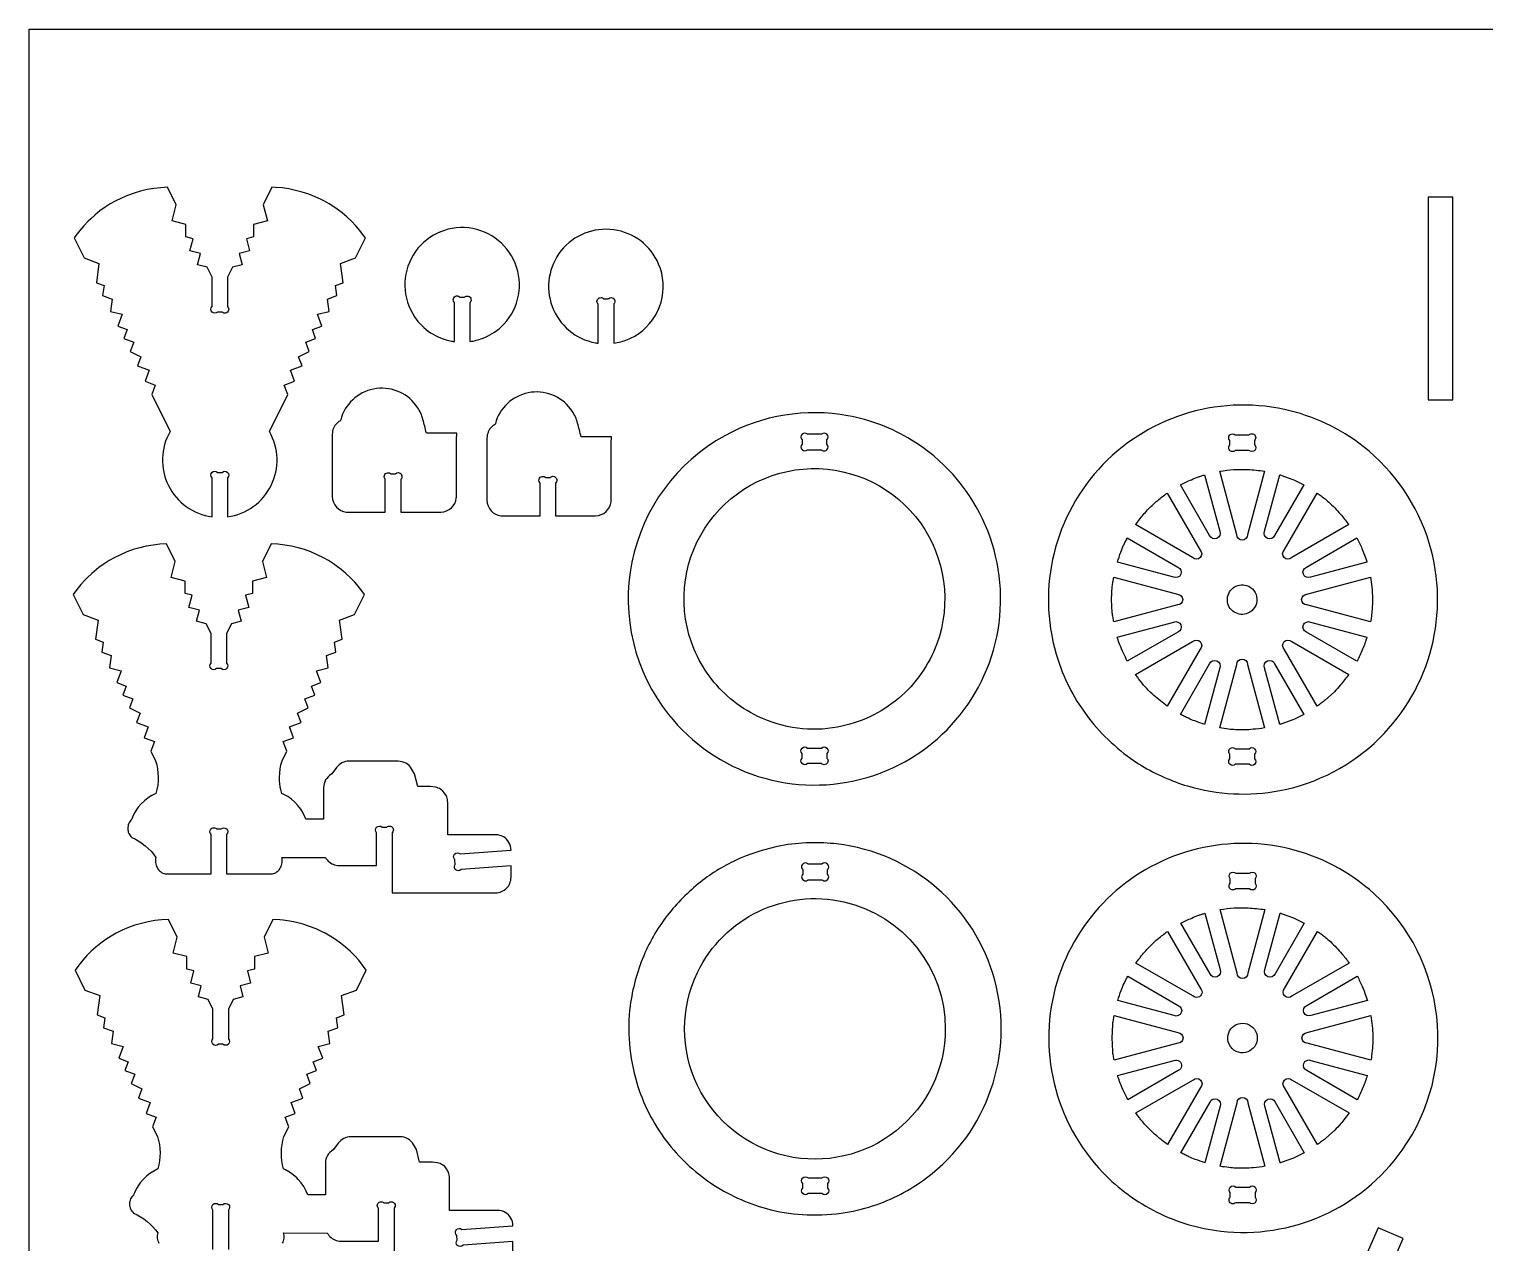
# Model space of a CAD drawing. Extents: x -21.6 to 50.9, y 1.1 to 40.4.
# Drawn here: x -21.59 to 1.77, y 20.9 to 40.38 of the extents above; entities that cross this region are included whole.
import ezdxf

# ---------------------------------------------------------------- set-up
doc = ezdxf.new("R2010")
doc.units = 0
doc.header["$MEASUREMENT"] = 0
doc.layers.get('0').update_dxf_attribs({"linetype": 'CONTINUOUS'})
doc.layers.add('SECTIONCUTEDGES', color=18, linetype='CONTINUOUS')

msp = doc.modelspace()

# ---------------------------------------------------------------- linework, layer by layer
msp.add_lwpolyline([(50.915, 40.384), (50.915, 1.081), (-21.593, 1.081), (-21.593, 40.384)], close=True)
at = {"layer": 'SECTIONCUTEDGES'}
for points in [[(-19.302, 32.959), (-19.27, 32.913), (-19.235, 32.869), (-19.197, 32.828), (-19.158, 32.789), (-19.116, 32.752), (-19.071, 32.718), (-19.025, 32.687), (-18.977, 32.659), (-18.928, 32.633), (-18.877, 32.611), (-18.824, 32.591), (-18.77, 32.575), (-18.715, 32.562), (-18.658, 32.553), (-18.658, 33.179, -1), (-18.57, 33.268), (-18.497, 33.268, -1), (-18.408, 33.179), (-18.408, 32.553), (-18.352, 32.562), (-18.297, 32.575), (-18.243, 32.591), (-18.19, 32.611), (-18.139, 32.633), (-18.089, 32.659), (-18.042, 32.687), (-17.995, 32.718), (-17.951, 32.752), (-17.909, 32.789), (-17.87, 32.828), (-17.832, 32.869), (-17.797, 32.913), (-17.765, 32.959), (-17.735, 33.008), (-17.708, 33.058), (-17.685, 33.11), (-17.665, 33.163), (-17.648, 33.217), (-17.634, 33.271), (-17.624, 33.326), (-17.618, 33.382), (-17.614, 33.437), (-17.615, 33.493), (-17.618, 33.548), (-17.625, 33.604), (-17.635, 33.658), (-17.648, 33.713), (-17.665, 33.766), (-17.685, 33.819), (-17.709, 33.87), (-17.736, 33.921), (-17.442, 34.515), (-17.499, 34.669), (-17.335, 34.73), (-17.401, 34.907), (-17.213, 34.976), (-17.269, 35.125), (-17.098, 35.21), (-17.153, 35.359), (-16.995, 35.417), (-17.048, 35.561), (-16.896, 35.617), (-16.966, 35.805), (-16.78, 35.852), (-16.807, 36.05), (-16.654, 36.106), (-16.676, 36.266), (-16.553, 36.312), (-16.595, 36.622), (-16.355, 36.711), (-16.197, 37.031), (-16.226, 37.072), (-16.287, 37.152), (-16.352, 37.228), (-16.421, 37.3), (-16.494, 37.369), (-16.571, 37.434), (-16.651, 37.494), (-16.734, 37.55), (-16.776, 37.577), (-16.855, 37.622), (-16.904, 37.647), (-17.004, 37.693), (-17.106, 37.733), (-17.21, 37.767), (-17.316, 37.795), (-17.423, 37.817), (-17.532, 37.833), (-17.641, 37.842), (-17.696, 37.844), (-17.835, 37.562), (-17.77, 37.304), (-17.991, 37.248), (-17.991, 37.048), (-18.104, 37.019), (-18.054, 36.823), (-18.222, 36.781), (-18.176, 36.601), (-18.331, 36.561), (-18.408, 36.404), (-18.408, 35.93, -1), (-18.497, 35.842), (-18.57, 35.842, -1), (-18.658, 35.93), (-18.658, 36.404), (-18.736, 36.561), (-18.89, 36.601), (-18.845, 36.781), (-19.013, 36.823), (-18.963, 37.019), (-19.076, 37.048), (-19.076, 37.248), (-19.297, 37.304), (-19.232, 37.562), (-19.371, 37.844), (-19.481, 37.838), (-19.59, 37.826), (-19.698, 37.807), (-19.804, 37.782), (-19.909, 37.751), (-20.012, 37.714), (-20.113, 37.671), (-20.212, 37.622), (-20.291, 37.577), (-20.375, 37.523), (-20.457, 37.464), (-20.535, 37.402), (-20.61, 37.335), (-20.646, 37.3), (-20.715, 37.228), (-20.78, 37.152), (-20.841, 37.072), (-20.87, 37.031), (-20.712, 36.711), (-20.472, 36.622), (-20.514, 36.312), (-20.391, 36.266), (-20.413, 36.106), (-20.26, 36.05), (-20.287, 35.852), (-20.101, 35.805), (-20.17, 35.617), (-20.018, 35.561), (-20.072, 35.417), (-19.913, 35.359), (-19.969, 35.21), (-19.798, 35.125), (-19.854, 34.976), (-19.666, 34.907), (-19.732, 34.73), (-19.568, 34.669), (-19.625, 34.515), (-19.331, 33.921), (-19.358, 33.87), (-19.382, 33.819), (-19.402, 33.766), (-19.419, 33.713), (-19.432, 33.658), (-19.442, 33.604), (-19.449, 33.548), (-19.452, 33.493), (-19.452, 33.437), (-19.449, 33.382), (-19.443, 33.326), (-19.432, 33.271), (-19.419, 33.217), (-19.402, 33.163), (-19.382, 33.11), (-19.358, 33.058), (-19.332, 33.008)], [(-14.769, 35.367), (-14.769, 35.993, 0.08601), (-14.774, 36.001, -0.186349), (-14.788, 36.038, -0.284949), (-14.751, 36.094, -0.285005), (-14.686, 36.086, -0.066648), (-14.684, 36.083, 0.145329), (-14.681, 36.081), (-14.608, 36.081, 0.08601), (-14.599, 36.086, -0.186349), (-14.562, 36.099, -0.284949), (-14.507, 36.063, -0.285005), (-14.515, 35.998, -0.066648), (-14.517, 35.995, 0.145329), (-14.519, 35.993), (-14.519, 35.367, 0.047597), (-14.321, 35.418, 0.100184), (-14.018, 35.604, 0.639695), (-14.539, 37.191, 0.640021), (-15.408, 35.765, 0.099512), (-15.15, 35.509, 0.09979), (-14.814, 35.374, 0.009062), (-14.792, 35.37, -0.003021)], [(-12.211, 35.34, 0.053281), (-11.99, 35.401, 0.059622), (-11.809, 35.498, 0.171891), (-11.452, 35.999, 0.17205), (-11.491, 36.612, 0.566523), (-13.054, 36.827, 0.566801), (-12.506, 35.347, 0.009062), (-12.484, 35.344, -0.003021), (-12.461, 35.34), (-12.461, 35.966, 0.08601), (-12.466, 35.975, -0.186349), (-12.48, 36.012, -0.284949), (-12.443, 36.067, -0.285005), (-12.378, 36.059, -0.066648), (-12.376, 36.057, 0.145329), (-12.373, 36.055), (-12.3, 36.055, 0.08601), (-12.291, 36.06, -0.186349), (-12.254, 36.073, -0.284949), (-12.199, 36.037, -0.285005), (-12.207, 35.971, -0.066648), (-12.209, 35.969, 0.145329), (-12.211, 35.966)], [(-15.877, 32.629), (-15.877, 33.156, 0.08601), (-15.882, 33.165, -0.186349), (-15.895, 33.202, -0.284949), (-15.859, 33.257, -0.285005), (-15.794, 33.249, -0.066648), (-15.791, 33.247, 0.145329), (-15.789, 33.245), (-15.715, 33.245, 0.08601), (-15.707, 33.25, -0.186349), (-15.67, 33.263, -0.284949), (-15.615, 33.227, -0.285005), (-15.623, 33.161, -0.066648), (-15.625, 33.159, 0.145329), (-15.627, 33.156), (-15.627, 32.629, -0.001261), (-15.114, 32.628, 0.007568), (-14.986, 32.629, 0.17911), (-14.817, 32.697, 0.186027), (-14.738, 32.853, 0.012625), (-14.737, 32.861, 0.006307), (-14.737, 32.878, 0.00914), (-14.735, 33.082, -0.008036), (-14.731, 33.898), (-15.217, 33.898, 0.002778), (-15.274, 34.118, 0.080686), (-15.359, 34.309, 0.286261), (-16.018, 34.613, 0.286452), (-16.58, 34.155, 0.036637), (-16.592, 34.11, -0.114416), (-16.597, 34.099, -0.116624), (-16.608, 34.089, 0.081245), (-16.657, 34.054, 0.097719), (-16.708, 33.977, 0.089338), (-16.729, 33.879), (-16.729, 32.878, 0.17911), (-16.661, 32.71, 0.186027), (-16.505, 32.631, 0.012625), (-16.497, 32.63, 0.006307), (-16.48, 32.629, 0.008514), (-16.269, 32.628, -0.002207)], [(-13.394, 32.57), (-13.394, 33.097, 0.08601), (-13.399, 33.105, -0.186349), (-13.412, 33.143, -0.284949), (-13.376, 33.198, -0.285005), (-13.311, 33.19, -0.066648), (-13.308, 33.187, 0.145329), (-13.306, 33.185), (-13.232, 33.185, 0.08601), (-13.224, 33.19, -0.186349), (-13.187, 33.204, -0.284949), (-13.132, 33.167, -0.285005), (-13.14, 33.102, -0.066648), (-13.142, 33.1, 0.145329), (-13.144, 33.097), (-13.144, 32.57, -0.001261), (-12.631, 32.568, 0.007568), (-12.503, 32.57, 0.17911), (-12.334, 32.637, 0.186027), (-12.255, 32.793, 0.012625), (-12.254, 32.802, 0.006307), (-12.254, 32.819, 0.00914), (-12.252, 33.023, -0.008036), (-12.248, 33.839), (-12.734, 33.839, 0.002778), (-12.791, 34.058, 0.080686), (-12.876, 34.249, 0.286261), (-13.535, 34.553, 0.286452), (-14.097, 34.095, 0.036637), (-14.109, 34.05, -0.114416), (-14.114, 34.039, -0.116624), (-14.125, 34.03, 0.081245), (-14.174, 33.994, 0.097719), (-14.225, 33.918, 0.089338), (-14.246, 33.819), (-14.246, 32.819, 0.17911), (-14.178, 32.65, 0.186027), (-14.022, 32.571, 0.012625), (-14.014, 32.57, 0.006307), (-13.997, 32.57, 0.008514), (-13.786, 32.568, -0.002207)], [(-3.742, 28.561, 0.063566), (-3.002, 28.233, 0.120276), (-1.522, 28.159, 0.147825), (0.074, 28.996, 0.278823), (0.877, 32.129, 0.15407), (-0.183, 33.682, 0.113627), (-1.448, 34.277, 0.268788), (-4.432, 33.316, 0.26905), (-5.08, 30.251, 0.085445), (-4.59, 29.326, 0.083649), (-3.804, 28.6, 0.004404), (-3.773, 28.58, 0.004421)], [(-11.331, 29.378, 0.149338), (-9.891, 28.387, 0.149353), (-8.144, 28.369, 0.296651), (-6.028, 30.844, 0.29625), (-7.432, 33.786, 0.092281), (-8.452, 34.176, 0.172556), (-10.428, 33.856, 0.220869), (-11.92, 31.826, 0.221131)], [(-9.1, 33.63), (-8.878, 33.63, 1), (-8.79, 33.719), (-8.79, 33.792, 1), (-8.878, 33.88), (-9.1, 33.88, 1), (-9.188, 33.792), (-9.188, 33.719, 1)], [(-2.236, 33.869), (-2.014, 33.869, -1), (-1.926, 33.781), (-1.926, 33.708, -1), (-2.014, 33.619), (-2.236, 33.619, -1), (-2.324, 33.708), (-2.324, 33.781, -1)], [(-7.026, 30.516, -0.131005), (-7.641, 29.639, -0.129677), (-8.62, 29.177, -0.079692), (-9.262, 29.161, -0.0771), (-9.898, 29.35, -0.064704), (-10.338, 29.634, -0.117883), (-10.918, 30.421, -0.529054), (-9.042, 33.328, -0.528938)], [(-2.729, 33.228), (-2.486, 32.322, -1), (-2.648, 32.255), (-3.117, 33.067, -0.012176), (-2.941, 33.15, -0.019565), (-2.829, 33.195, -0.009363), (-2.779, 33.212, 0.003121)], [(-1.768, 33.286), (-2.041, 32.264, -1), (-2.212, 32.264), (-2.486, 33.285, -0.057699), (-2.038, 33.313, -0.024823)], [(-1.135, 33.069), (-1.605, 32.255, -1), (-1.767, 32.322), (-1.524, 33.229, 0.006199), (-1.515, 33.227, -0.0186), (-1.505, 33.224), (-1.311, 33.154, -0.018388), (-1.223, 33.112, 0.006129)], [(-3.33, 32.936), (-2.801, 32.02, -1), (-2.922, 31.899), (-3.837, 32.428, -0.014778), (-3.714, 32.585, -0.028539), (-3.571, 32.738, -0.018438), (-3.482, 32.817, -0.011345)], [(-0.416, 32.428), (-1.331, 31.899, -1), (-1.452, 32.02), (-0.923, 32.936, 0.006303), (-0.858, 32.889, -0.01891), (-0.794, 32.84, -0.017187), (-0.717, 32.772, -0.012321), (-0.616, 32.672, -0.018926), (-0.533, 32.578, -0.012469)], [(-19.973, 27.437), (-19.96, 27.421), (-19.945, 27.406), (-19.888, 27.378), (-19.833, 27.346), (-19.78, 27.311), (-19.729, 27.273), (-19.682, 27.231), (-19.637, 27.185), (-19.596, 27.137), (-19.557, 27.086), (-19.563, 27.065), (-19.566, 27.044), (-19.566, 27.023), (-19.565, 27.002), (-19.562, 26.981), (-19.556, 26.96), (-19.549, 26.94), (-19.539, 26.921), (-19.528, 26.903), (-19.515, 26.886), (-19.5, 26.871), (-19.484, 26.857), (-19.466, 26.845), (-19.448, 26.835), (-19.428, 26.827), (-19.408, 26.821), (-18.673, 26.821), (-18.673, 27.455, -1), (-18.585, 27.543), (-18.512, 27.543, -1), (-18.423, 27.455), (-18.423, 26.821), (-17.689, 26.821), (-17.669, 26.827), (-17.649, 26.835), (-17.631, 26.845), (-17.613, 26.857), (-17.597, 26.871), (-17.582, 26.886), (-17.569, 26.903), (-17.558, 26.921), (-17.548, 26.94), (-17.541, 26.96), (-17.535, 26.981), (-17.532, 27.002), (-17.53, 27.023), (-17.531, 27.044), (-17.534, 27.065), (-17.54, 27.086), (-16.838, 27.085), (-16.825, 27.065), (-16.811, 27.046), (-16.795, 27.028), (-16.777, 27.012), (-16.758, 26.998), (-16.737, 26.985), (-16.716, 26.975), (-16.693, 26.966), (-16.669, 26.96), (-16.644, 26.956), (-16.619, 26.955), (-16.016, 26.955), (-16.016, 27.482, -1), (-15.928, 27.571), (-15.855, 27.571, -1), (-15.766, 27.482), (-15.766, 26.517), (-14.108, 26.517), (-14.083, 26.518), (-14.058, 26.522), (-14.034, 26.528), (-14.011, 26.536), (-13.99, 26.547), (-13.969, 26.559), (-13.95, 26.574), (-13.932, 26.59), (-13.916, 26.607), (-13.902, 26.626), (-13.889, 26.647), (-13.879, 26.669), (-13.871, 26.692), (-13.864, 26.716), (-13.861, 26.74), (-13.859, 26.766), (-13.859, 26.95), (-14.659, 26.892, -1), (-14.754, 26.973), (-14.759, 27.049, -1), (-14.678, 27.143), (-13.859, 27.203), (-13.861, 27.235), (-13.867, 27.266), (-13.878, 27.297), (-13.892, 27.326), (-13.909, 27.352), (-13.93, 27.376), (-13.954, 27.398), (-13.981, 27.415), (-14.01, 27.43), (-14.04, 27.44), (-14.071, 27.446), (-14.103, 27.448), (-14.876, 27.448), (-14.876, 27.97), (-14.877, 27.994), (-14.88, 28.016), (-14.885, 28.039), (-14.892, 28.06), (-14.901, 28.08), (-14.925, 28.118), (-14.954, 28.151), (-14.989, 28.179), (-15.008, 28.19), (-15.029, 28.2), (-15.05, 28.208), (-15.072, 28.214), (-15.15, 28.224), (-15.356, 28.224), (-15.406, 28.425), (-15.454, 28.507), (-15.473, 28.534), (-15.494, 28.559), (-15.519, 28.58), (-15.545, 28.597), (-15.574, 28.612), (-15.605, 28.622), (-15.637, 28.628), (-15.669, 28.63), (-16.459, 28.63), (-16.489, 28.629), (-16.518, 28.624), (-16.545, 28.615), (-16.572, 28.604), (-16.597, 28.589), (-16.62, 28.571), (-16.641, 28.551), (-16.66, 28.528), (-16.736, 28.425), (-16.772, 28.401), (-16.796, 28.38), (-16.817, 28.355), (-16.835, 28.329), (-16.849, 28.3), (-16.859, 28.269), (-16.866, 28.238), (-16.868, 28.205), (-16.868, 27.699), (-17.152, 27.699), (-17.18, 27.766), (-17.215, 27.831), (-17.235, 27.861), (-17.279, 27.919), (-17.328, 27.972), (-17.383, 28.02), (-17.442, 28.062), (-17.506, 28.098), (-17.54, 28.114), (-17.556, 28.178), (-17.562, 28.211), (-17.571, 28.276), (-17.573, 28.309), (-17.575, 28.375), (-17.572, 28.44), (-17.564, 28.506), (-17.551, 28.571), (-17.534, 28.635), (-17.457, 28.79), (-17.514, 28.945), (-17.35, 29.005), (-17.416, 29.182), (-17.228, 29.252), (-17.284, 29.401), (-17.113, 29.485), (-17.168, 29.634), (-17.01, 29.693), (-17.063, 29.836), (-16.911, 29.892), (-16.981, 30.081), (-16.795, 30.128), (-16.822, 30.325), (-16.669, 30.382), (-16.691, 30.542), (-16.568, 30.588), (-16.61, 30.897), (-16.37, 30.987), (-16.212, 31.307), (-16.271, 31.388), (-16.334, 31.466), (-16.367, 31.503), (-16.436, 31.576), (-16.509, 31.644), (-16.586, 31.709), (-16.665, 31.769), (-16.707, 31.798), (-16.791, 31.852), (-16.87, 31.897), (-16.969, 31.946), (-17.07, 31.989), (-17.173, 32.027), (-17.278, 32.058), (-17.384, 32.082), (-17.492, 32.101), (-17.601, 32.113), (-17.711, 32.119), (-17.85, 31.838), (-17.785, 31.579), (-18.006, 31.523), (-18.006, 31.323), (-18.119, 31.295), (-18.069, 31.099), (-18.237, 31.056), (-18.191, 30.876), (-18.346, 30.837), (-18.423, 30.679), (-18.423, 30.206, -1), (-18.512, 30.117), (-18.585, 30.117, -1), (-18.673, 30.206), (-18.673, 30.679), (-18.751, 30.837), (-18.905, 30.876), (-18.86, 31.056), (-19.028, 31.099), (-18.978, 31.295), (-19.091, 31.323), (-19.091, 31.523), (-19.312, 31.579), (-19.247, 31.838), (-19.386, 32.119), (-19.496, 32.113), (-19.605, 32.101), (-19.713, 32.082), (-19.819, 32.058), (-19.924, 32.027), (-20.027, 31.989), (-20.128, 31.946), (-20.227, 31.897), (-20.306, 31.852), (-20.39, 31.798), (-20.472, 31.74), (-20.55, 31.677), (-20.588, 31.644), (-20.661, 31.576), (-20.696, 31.54), (-20.763, 31.466), (-20.826, 31.388), (-20.885, 31.307), (-20.727, 30.987), (-20.487, 30.897), (-20.529, 30.588), (-20.406, 30.542), (-20.428, 30.382), (-20.275, 30.325), (-20.302, 30.128), (-20.116, 30.081), (-20.185, 29.892), (-20.033, 29.836), (-20.087, 29.693), (-19.928, 29.634), (-19.984, 29.485), (-19.813, 29.401), (-19.869, 29.252), (-19.681, 29.182), (-19.747, 29.005), (-19.583, 28.945), (-19.64, 28.79), (-19.563, 28.635), (-19.546, 28.571), (-19.533, 28.506), (-19.525, 28.44), (-19.522, 28.375), (-19.524, 28.309), (-19.53, 28.243), (-19.541, 28.178), (-19.557, 28.114), (-19.623, 28.081), (-19.685, 28.042), (-19.742, 27.996), (-19.794, 27.946), (-19.841, 27.891), (-19.862, 27.861), (-19.9, 27.799), (-19.932, 27.733), (-19.945, 27.699), (-19.96, 27.684), (-19.973, 27.668), (-19.984, 27.651), (-19.994, 27.632), (-20.001, 27.613), (-20.006, 27.593), (-20.01, 27.573), (-20.011, 27.552), (-20.01, 27.531), (-20.006, 27.511), (-20.001, 27.491), (-19.994, 27.472), (-19.984, 27.454)], [(-3.969, 32.215), (-3.157, 31.746, -1), (-3.224, 31.584), (-4.129, 31.827, -0.012918), (-4.074, 31.988, -0.018758), (-4.028, 32.097, -0.010898), (-3.999, 32.156, 0.003632)], [(-0.123, 31.827), (-1.029, 31.584, -1), (-1.096, 31.746), (-0.284, 32.215, -0.026072), (-0.204, 32.047, -0.02074)], [(-4.187, 31.584), (-3.166, 31.31, -1), (-3.166, 31.139), (-4.187, 30.866, 0.006429), (-4.199, 30.939, -0.01929), (-4.21, 31.013), (-4.221, 31.225), (-4.21, 31.436, -0.018896), (-4.2, 31.51, 0.006298)], [(-0.066, 30.866), (-1.087, 31.139, -1), (-1.087, 31.31), (-0.066, 31.584, -0.005477), (-0.047, 31.429, -0.027167), (-0.035, 31.236, -0.022163), (-0.041, 31.075, -0.016966)], [(-2.036, 31.005, -0.520017), (-2.364, 31.214, -0.519794), (-2.056, 31.452, -0.315968), (-1.889, 31.236, -0.315775)], [(-4.131, 30.622), (-3.224, 30.865, -1), (-3.157, 30.703), (-3.969, 30.234, -0.020623), (-4.089, 30.5, -0.019978), (-4.126, 30.603, -0.019766), (-4.129, 30.613, 0.006588)], [(-0.284, 30.234), (-1.096, 30.703, -1), (-1.029, 30.865), (-0.124, 30.623, -0.023422), (-0.194, 30.427, -0.022807)], [(-3.838, 30.021), (-2.922, 30.55, -1), (-2.801, 30.429), (-3.33, 29.514, -0.024397), (-3.543, 29.687, -0.042082), (-3.757, 29.913, -0.010889), (-3.797, 29.967, 0.00363)], [(-0.923, 29.514), (-1.452, 30.429, -1), (-1.331, 30.55), (-0.416, 30.022, -0.014529), (-0.551, 29.849, -0.022653), (-0.646, 29.744), (-0.794, 29.61, -0.018394), (-0.858, 29.561, 0.006131)], [(-3.117, 29.382), (-2.648, 30.195, -1), (-2.486, 30.128), (-2.729, 29.222, -0.012234), (-2.885, 29.276, -0.017991), (-2.989, 29.319, -0.010478), (-3.053, 29.35, 0.003492)], [(-2.485, 29.164), (-2.212, 30.185, -1), (-2.041, 30.185), (-1.768, 29.164, -0.013089), (-1.95, 29.142, -0.036535), (-2.231, 29.135, -0.015577), (-2.344, 29.144, -0.012352)], [(-1.524, 29.22), (-1.767, 30.128, -1), (-1.605, 30.195), (-1.135, 29.381, 0.006248), (-1.223, 29.338, -0.018746), (-1.311, 29.296), (-1.505, 29.225, -0.018599), (-1.514, 29.223, 0.006199)], [(-8.878, 28.591), (-9.1, 28.591, -1), (-9.188, 28.68), (-9.188, 28.753, -1), (-9.1, 28.841), (-8.878, 28.841, -1), (-8.79, 28.753), (-8.79, 28.68, -1)], [(-2.236, 28.83), (-2.014, 28.83, -1), (-1.926, 28.742), (-1.926, 28.669, -1), (-2.014, 28.58), (-2.236, 28.58, -1), (-2.324, 28.669), (-2.324, 28.742, -1)], [(-11.365, 22.531, 0.082498), (-10.656, 21.86, 0.081429), (-9.759, 21.448, 0.051999), (-9.183, 21.352, 0.048718), (-8.56, 21.375, 0.045642), (-8.056, 21.49, 0.081866), (-7.191, 21.941, 0.306737), (-6.096, 25.113, 0.307202), (-8.634, 27.301, 0.018046), (-8.839, 27.318, 0.016111), (-9.069, 27.32, 0.042286), (-9.529, 27.271, 0.052805), (-10.164, 27.078, 0.063258), (-10.782, 26.718, 0.060023), (-11.322, 26.191, 0.070022), (-11.73, 25.505, 0.067248), (-11.947, 24.703, 0.053404), (-11.96, 24.096, 0.050725), (-11.842, 23.469, 0.04601), (-11.65, 22.987, 0.044299)], [(-4.361, 22.026, 0.086412), (-3.496, 21.391, 0.086691), (-2.47, 21.086, 0.274319), (0.442, 22.386, 0.379188), (-0.01, 26.502, 0.257222), (-2.942, 27.197, 0.257249), (-5.097, 25.091, 0.132982), (-5.144, 23.459, 0.132968)], [(-9.09, 26.728), (-8.869, 26.728, 1), (-8.78, 26.816), (-8.78, 26.889, 1), (-8.869, 26.978), (-9.09, 26.978, 1), (-9.179, 26.889), (-9.179, 26.816, 1)], [(-2.23, 26.831), (-2.008, 26.831, -1), (-1.92, 26.743), (-1.92, 26.67, -1), (-2.008, 26.581), (-2.23, 26.581, -1), (-2.318, 26.67), (-2.318, 26.743, -1)], [(-6.89, 24.333, -0.481507), (-9.447, 22.293, -0.481693), (-10.867, 25.24, -0.349808), (-8.516, 26.372, -0.349977)], [(-2.723, 26.19), (-2.48, 25.284, -1), (-2.642, 25.217), (-3.111, 26.029, -0.012176), (-2.935, 26.112, -0.019565), (-2.823, 26.157, -0.009363), (-2.773, 26.174, 0.003121)], [(-1.762, 26.248), (-2.035, 25.226, -1), (-2.206, 25.226), (-2.479, 26.247, -0.057699), (-2.031, 26.275, -0.024823)], [(-1.129, 26.031), (-1.599, 25.217, -1), (-1.761, 25.284), (-1.518, 26.191, 0.006199), (-1.508, 26.189, -0.0186), (-1.499, 26.187), (-1.305, 26.116, -0.018388), (-1.217, 26.074, 0.006129)], [(-3.324, 25.898), (-2.795, 24.982, -1), (-2.916, 24.862), (-3.831, 25.39, -0.014778), (-3.708, 25.547, -0.028539), (-3.565, 25.7, -0.018438), (-3.476, 25.779, -0.011345)], [(-0.409, 25.39), (-1.325, 24.862, -1), (-1.446, 24.982), (-0.917, 25.898, 0.006303), (-0.852, 25.851, -0.01891), (-0.788, 25.802, -0.017187), (-0.711, 25.734, -0.012321), (-0.61, 25.634, -0.018926), (-0.527, 25.54, -0.012469)], [(-3.963, 25.177), (-3.151, 24.708, -1), (-3.218, 24.546), (-4.123, 24.789, -0.012918), (-4.067, 24.95, -0.018758), (-4.022, 25.059, -0.010898), (-3.993, 25.118, 0.003632)], [(-0.117, 24.789), (-1.023, 24.547, -1), (-1.09, 24.708), (-0.278, 25.177, -0.026072), (-0.198, 25.009, -0.02074)], [(-4.181, 24.546), (-3.16, 24.272, -1), (-3.16, 24.101), (-4.181, 23.828, 0.006429), (-4.193, 23.902, -0.01929), (-4.204, 23.976), (-4.214, 24.187), (-4.204, 24.398, -0.018896), (-4.193, 24.472, 0.006298)], [(-0.06, 23.828), (-1.081, 24.102, -1), (-1.081, 24.272), (-0.06, 24.546, -0.035509), (-0.03, 24.217, -0.037792), (-0.048, 23.906, -0.007975), (-0.053, 23.867, 0.002658)], [(-2.357, 24.163, -0.704491), (-1.953, 24.354, -0.705318), (-2.145, 23.95, -0.172802), (-2.289, 24.019, -0.173371)], [(-4.125, 23.584), (-3.218, 23.827, -1), (-3.151, 23.665), (-3.963, 23.196, -0.020623), (-4.083, 23.462, -0.019978), (-4.12, 23.565, -0.019766), (-4.123, 23.575, 0.006588)], [(-0.278, 23.196), (-1.09, 23.665, -1), (-1.023, 23.827), (-0.118, 23.585, -0.023422), (-0.188, 23.389, -0.022807)], [(-3.831, 22.983), (-2.916, 23.512, -1), (-2.795, 23.391), (-3.324, 22.476, -0.019294), (-3.498, 22.614, -0.045903), (-3.751, 22.875, -0.008546), (-3.788, 22.924, -0.007227)], [(-0.917, 22.476), (-1.446, 23.391, -1), (-1.325, 23.512), (-0.41, 22.984, -0.014529), (-0.545, 22.811, -0.022653), (-0.64, 22.706), (-0.788, 22.572, -0.018394), (-0.852, 22.523, 0.006131)], [(-3.111, 22.344), (-2.642, 23.157, -1), (-2.48, 23.09), (-2.723, 22.184, -0.012234), (-2.879, 22.238, -0.017991), (-2.983, 22.281, -0.010478), (-3.047, 22.312, 0.003492)], [(-2.479, 22.126), (-2.206, 23.147, -1), (-2.035, 23.147), (-1.761, 22.126, -0.013089), (-1.944, 22.104, -0.036535), (-2.225, 22.097, -0.015577), (-2.338, 22.107, -0.012352)], [(-1.518, 22.182), (-1.761, 23.09, -1), (-1.599, 23.157), (-1.129, 22.343, 0.006248), (-1.217, 22.3, -0.018746), (-1.305, 22.258), (-1.499, 22.187, -0.018599), (-1.508, 22.185, 0.006199)], [(-9.09, 21.939), (-8.869, 21.939, -1), (-8.78, 21.85), (-8.78, 21.777, -1), (-8.869, 21.689), (-9.09, 21.689, -1), (-9.179, 21.777), (-9.179, 21.85, -1)], [(-2.318, 21.631), (-2.318, 21.704, -1), (-2.23, 21.792), (-2.008, 21.792, -1), (-1.92, 21.704), (-1.92, 21.631, -1), (-2.008, 21.542), (-2.23, 21.542, -1)]]:
    msp.add_lwpolyline(points, format="xyb", close=True, dxfattribs=at)
msp.add_lwpolyline([(0.857, 34.434), (1.255, 34.434), (1.255, 37.684), (0.857, 37.684)], close=True, dxfattribs=at)
for points in [[(-13.83, 20.735), (-13.83, 20.92), (-14.63, 20.861, -1), (-14.724, 20.943), (-14.73, 21.018, -1), (-14.648, 21.113), (-13.83, 21.173), (-13.832, 21.205), (-13.838, 21.236), (-13.848, 21.267), (-13.862, 21.295), (-13.88, 21.322), (-13.901, 21.346), (-13.925, 21.367), (-13.951, 21.385), (-13.98, 21.399), (-14.01, 21.41), (-14.042, 21.416), (-14.074, 21.418), (-14.846, 21.418), (-14.846, 21.94), (-14.847, 21.963), (-14.85, 21.986), (-14.856, 22.008), (-14.863, 22.03), (-14.872, 22.05), (-14.895, 22.088), (-14.924, 22.121), (-14.959, 22.149), (-14.979, 22.16), (-14.999, 22.17), (-15.02, 22.177), (-15.043, 22.183), (-15.121, 22.194), (-15.326, 22.194), (-15.377, 22.394), (-15.425, 22.477), (-15.443, 22.504), (-15.465, 22.528), (-15.489, 22.549), (-15.516, 22.567), (-15.545, 22.581), (-15.575, 22.592), (-15.607, 22.598), (-15.64, 22.6), (-16.43, 22.6), (-16.459, 22.598), (-16.488, 22.593), (-16.516, 22.585), (-16.542, 22.573), (-16.567, 22.559), (-16.591, 22.541), (-16.612, 22.521), (-16.631, 22.498), (-16.707, 22.394), (-16.742, 22.371), (-16.766, 22.349), (-16.788, 22.325), (-16.805, 22.298), (-16.819, 22.27), (-16.83, 22.239), (-16.836, 22.207), (-16.838, 22.175), (-16.838, 21.668), (-17.122, 21.668), (-17.15, 21.736), (-17.185, 21.8), (-17.227, 21.86), (-17.273, 21.916), (-17.299, 21.942), (-17.353, 21.989), (-17.413, 22.032), (-17.477, 22.068), (-17.51, 22.084), (-17.526, 22.148), (-17.537, 22.213), (-17.544, 22.279), (-17.545, 22.344), (-17.542, 22.41), (-17.534, 22.476), (-17.522, 22.54), (-17.504, 22.604), (-17.427, 22.76), (-17.484, 22.914), (-17.321, 22.975), (-17.387, 23.152), (-17.199, 23.222), (-17.254, 23.37), (-17.083, 23.455), (-17.139, 23.604), (-16.981, 23.662), (-17.034, 23.806), (-16.882, 23.862), (-16.952, 24.05), (-16.765, 24.098), (-16.793, 24.295), (-16.64, 24.351), (-16.662, 24.511), (-16.538, 24.557), (-16.581, 24.867), (-16.34, 24.956), (-16.182, 25.276), (-16.241, 25.358), (-16.304, 25.436), (-16.372, 25.51), (-16.443, 25.58), (-16.517, 25.647), (-16.596, 25.709), (-16.677, 25.768), (-16.762, 25.822), (-16.841, 25.867), (-16.89, 25.892), (-16.989, 25.938), (-17.091, 25.978), (-17.195, 26.013), (-17.301, 26.041), (-17.408, 26.062), (-17.517, 26.078), (-17.572, 26.083), (-17.681, 26.089), (-17.821, 25.807), (-17.755, 25.549), (-17.976, 25.493), (-17.976, 25.293), (-18.089, 25.264), (-18.04, 25.068), (-18.208, 25.026), (-18.162, 24.846), (-18.316, 24.807), (-18.394, 24.649), (-18.394, 24.175, -1), (-18.482, 24.087), (-18.555, 24.087, -1), (-18.644, 24.175), (-18.644, 24.649), (-18.722, 24.807), (-18.876, 24.846), (-18.83, 25.026), (-18.998, 25.068), (-18.948, 25.264), (-19.061, 25.293), (-19.061, 25.493), (-19.283, 25.549), (-19.217, 25.807), (-19.356, 26.089), (-19.466, 26.083), (-19.575, 26.071), (-19.683, 26.052), (-19.79, 26.027), (-19.895, 25.996), (-19.998, 25.959), (-20.099, 25.916), (-20.197, 25.867), (-20.276, 25.822), (-20.361, 25.768), (-20.442, 25.709), (-20.52, 25.647), (-20.595, 25.58), (-20.666, 25.51), (-20.733, 25.436), (-20.797, 25.358), (-20.856, 25.276), (-20.697, 24.956), (-20.457, 24.867), (-20.5, 24.557), (-20.376, 24.511), (-20.398, 24.351), (-20.245, 24.295), (-20.272, 24.098), (-20.086, 24.05), (-20.156, 23.862), (-20.004, 23.806), (-20.057, 23.662), (-19.899, 23.604), (-19.954, 23.455), (-19.784, 23.37), (-19.839, 23.222), (-19.651, 23.152), (-19.717, 22.975), (-19.553, 22.914), (-19.611, 22.76), (-19.534, 22.604), (-19.516, 22.54), (-19.503, 22.476), (-19.496, 22.41), (-19.492, 22.344), (-19.494, 22.279), (-19.501, 22.213), (-19.512, 22.148), (-19.528, 22.084), (-19.594, 22.05), (-19.655, 22.011), (-19.712, 21.966), (-19.764, 21.916), (-19.811, 21.86), (-19.832, 21.831), (-19.871, 21.769), (-19.902, 21.703), (-19.916, 21.668), (-19.931, 21.654), (-19.944, 21.638), (-19.955, 21.62), (-19.964, 21.602), (-19.971, 21.583), (-19.977, 21.563), (-19.98, 21.543), (-19.981, 21.522), (-19.98, 21.501), (-19.977, 21.481), (-19.971, 21.461), (-19.964, 21.442), (-19.955, 21.424), (-19.944, 21.406), (-19.931, 21.39), (-19.916, 21.376), (-19.858, 21.348), (-19.803, 21.316), (-19.75, 21.281), (-19.7, 21.242), (-19.652, 21.2), (-19.608, 21.155), (-19.566, 21.107), (-19.528, 21.056), (-19.533, 21.035), (-19.536, 21.014), (-19.537, 20.993), (-19.536, 20.971), (-19.532, 20.951), (-19.527, 20.93), (-19.519, 20.91), (-19.51, 20.891)], [(-18.644, 20.79), (-18.644, 21.424, -1), (-18.555, 21.513), (-18.482, 21.513, -1), (-18.394, 21.424), (-18.394, 20.79)], [(-17.528, 20.891), (-17.518, 20.91), (-17.511, 20.93), (-17.505, 20.951), (-17.502, 20.971), (-17.501, 20.993), (-17.502, 21.014), (-17.505, 21.035), (-17.51, 21.056), (-16.808, 21.055), (-16.796, 21.035), (-16.781, 21.016), (-16.765, 20.998), (-16.748, 20.982), (-16.728, 20.967), (-16.708, 20.955), (-16.686, 20.944), (-16.663, 20.936), (-16.639, 20.93), (-16.615, 20.926), (-16.589, 20.925), (-15.987, 20.925), (-15.987, 21.452, -1), (-15.898, 21.54), (-15.825, 21.54, -1), (-15.737, 21.452), (-15.737, 20.486)], [(-0.545, 18.672), (0.458, 20.965), (0.056, 21.141), (-0.984, 18.775, -0.002171)]]:
    msp.add_lwpolyline(points, format="xyb", dxfattribs=at)

doc.saveas('drawing.dxf')
